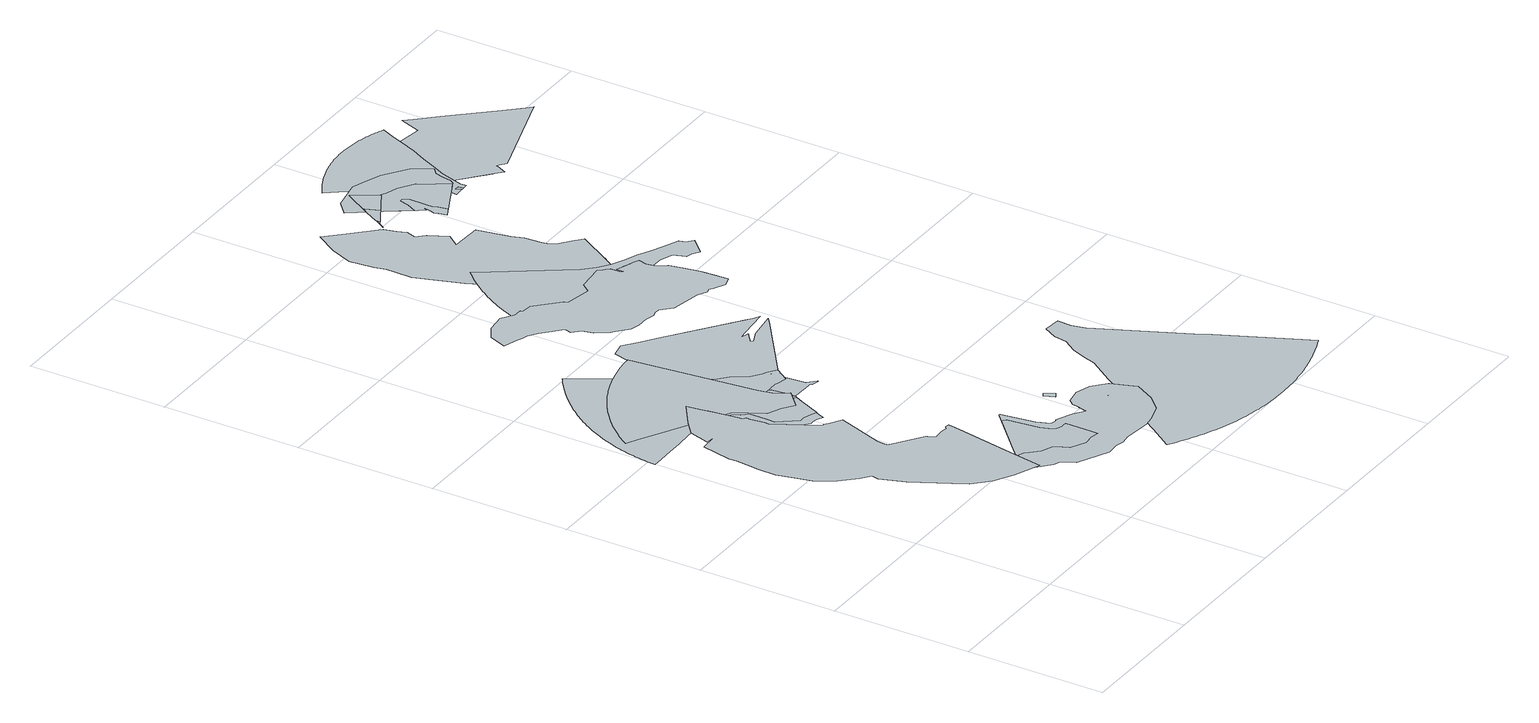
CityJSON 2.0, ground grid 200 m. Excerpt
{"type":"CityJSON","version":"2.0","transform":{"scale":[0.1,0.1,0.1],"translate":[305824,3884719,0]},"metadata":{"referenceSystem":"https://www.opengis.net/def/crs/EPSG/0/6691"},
"CityObjects":{
"object1":{"type":"GenericCityObject","attributes":{"name":"1","土砂災害警戒区域.区域区分":"1","土砂災害警戒区域.現象の種類":"1","土砂災害警戒区域.都道府県コード":"22","土砂災害警戒区域.区域番号":"103-Ⅰ-0654","土砂災害警戒区域.区域名":"宮原","土砂災害警戒区域.所在地":"沼津市上香貫獅子路","土砂災害警戒区域.告示日":"2006-12-26","土砂災害警戒区域.特別警戒未指定フラグ":"0"},"geometry":[{"type":"MultiSurface","lod":"0","boundaries":[[[0,1,2,3,4,5,6,7,8,9,10,11,12,13,14,15,16,17,18,19,20,21,22,23,24,25,26,27,28,29,30,31,32,33,34,35,36,37,38,39,40,41,42,43,44,45,46,47,48,49,50,51,52,53,54,55,56,57,58,59,60,61,62,63,64,65]]]}]},
"object2":{"type":"GenericCityObject","attributes":{"name":"1","土砂災害警戒区域.区域区分":"2","土砂災害警戒区域.現象の種類":"1","土砂災害警戒区域.都道府県コード":"22","土砂災害警戒区域.区域番号":"103-Ⅰ-0654","土砂災害警戒区域.区域名":"宮原","土砂災害警戒区域.所在地":"沼津市上香貫獅子路","土砂災害警戒区域.告示日":"2006-12-26","土砂災害警戒区域.特別警戒未指定フラグ":"0"},"geometry":[{"type":"MultiSurface","lod":"0","boundaries":[[[66,67,68,69,70,71,72,73,74,75,76,77,78,79,80,81,82,83,17,84,85,86,87,88,89,90,91,92,93,94,95,96,97,98,99,100,101,102,103,104,105,106,107,108,109,110,111,112,113,114,115,116,117,118,54,119,120,121,122,123,124,125,126,127,128,129]]]}]},
"object3":{"type":"GenericCityObject","attributes":{"name":"1","土砂災害警戒区域.区域区分":"1","土砂災害警戒区域.現象の種類":"2","土砂災害警戒区域.都道府県コード":"22","土砂災害警戒区域.区域番号":"203-Ⅰ-020","土砂災害警戒区域.区域名":"本郷沢左支川","土砂災害警戒区域.所在地":"沼津市南本郷町","土砂災害警戒区域.告示日":"2006-12-26","土砂災害警戒区域.特別警戒未指定フラグ":"0"},"geometry":[{"type":"MultiSurface","lod":"0","boundaries":[[[130,131,132,133,134,135,136,137,138,139,140,141,142,143,144,145,146,147,148,149,150,151,152,153,154,155,156,157,158,159,160,161,162,163,164,165,166,167,168,169,170,171,172,173,174,175,176,177,178,179,180,181,182,183,184,185,186,187,188,189,190,191,192,193,194,195,196,197,198]]]}]},
"object4":{"type":"GenericCityObject","attributes":{"name":"1","土砂災害警戒区域.区域区分":"1","土砂災害警戒区域.現象の種類":"2","土砂災害警戒区域.都道府県コード":"22","土砂災害警戒区域.区域番号":"203-Ⅰ-019","土砂災害警戒区域.区域名":"本郷沢右支川","土砂災害警戒区域.所在地":"沼津市本郷町","土砂災害警戒区域.告示日":"2006-12-26","土砂災害警戒区域.特別警戒未指定フラグ":"0"},"geometry":[{"type":"MultiSurface","lod":"0","boundaries":[[[199,200,201,202,203,204,205,206,207,208,209,210,211,212,213,214,215,216,217,218,219,220,221,222,223,224,225,226,227,228,229,230,231,232,233,234,235,236,237,238,239,240,241,242,243,244,245,246,247,248,249,250,251,252,253,254,255,256,257,258,259,260,261,262,263,264,265,266,267,268,269,270,271,272,273,274,275,276,277,278,279]]]}]},
"object5":{"type":"GenericCityObject","attributes":{"name":"1","土砂災害警戒区域.区域区分":"2","土砂災害警戒区域.現象の種類":"1","土砂災害警戒区域.都道府県コード":"22","土砂災害警戒区域.区域番号":"103-Ⅰ-3337","土砂災害警戒区域.区域名":"南本郷町","土砂災害警戒区域.所在地":"沼津市本郷町","土砂災害警戒区域.告示日":"2006-12-26","土砂災害警戒区域.特別警戒未指定フラグ":"0"},"geometry":[{"type":"MultiSurface","lod":"0","boundaries":[[[280,281,282,283,284,285,286,287,288,289,290,291,292,293,294,295,296,297,298,299,300]]]}]},
"object6":{"type":"GenericCityObject","attributes":{"name":"1","土砂災害警戒区域.区域区分":"1","土砂災害警戒区域.現象の種類":"1","土砂災害警戒区域.都道府県コード":"22","土砂災害警戒区域.区域番号":"103-Ⅰ-3337","土砂災害警戒区域.区域名":"南本郷町","土砂災害警戒区域.所在地":"沼津市本郷町","土砂災害警戒区域.告示日":"2006-12-26","土砂災害警戒区域.特別警戒未指定フラグ":"0"},"geometry":[{"type":"MultiSurface","lod":"0","boundaries":[[[301,302,303,304,299,305,306,307,308,309,310,311,312,313,314,315,316,289,317,318,319,320,321,322,323]]]}]},
"object7":{"type":"GenericCityObject","attributes":{"name":"1","土砂災害警戒区域.区域区分":"2","土砂災害警戒区域.現象の種類":"1","土砂災害警戒区域.都道府県コード":"22","土砂災害警戒区域.区域番号":"103-Ⅰ-0653","土砂災害警戒区域.区域名":"上香貫獅子路","土砂災害警戒区域.所在地":"沼津市下香貫","土砂災害警戒区域.告示日":"2008-03-28","土砂災害警戒区域.特別警戒未指定フラグ":"0"},"geometry":[{"type":"MultiSurface","lod":"0","boundaries":[[[324,325,326,327,328,329,330,331,332,333,334,335,336,337,338,339,340,341,342,343,344,345,346]]]}]},
"object8":{"type":"GenericCityObject","attributes":{"name":"1","土砂災害警戒区域.区域区分":"1","土砂災害警戒区域.現象の種類":"1","土砂災害警戒区域.都道府県コード":"22","土砂災害警戒区域.区域番号":"103-Ⅰ-3337","土砂災害警戒区域.区域名":"南本郷町","土砂災害警戒区域.所在地":"沼津市本郷町","土砂災害警戒区域.告示日":"2006-12-26","土砂災害警戒区域.特別警戒未指定フラグ":"0"},"geometry":[{"type":"MultiSurface","lod":"0","boundaries":[[[347,348,349,350,351,352,353,354,355,356,357,358,359,360,361,362,363,364,365,366,367,368,369,370,371,372]]]}]},
"object9":{"type":"GenericCityObject","attributes":{"name":"1","土砂災害警戒区域.区域区分":"2","土砂災害警戒区域.現象の種類":"1","土砂災害警戒区域.都道府県コード":"22","土砂災害警戒区域.区域番号":"103-Ⅰ-3337","土砂災害警戒区域.区域名":"南本郷町","土砂災害警戒区域.所在地":"沼津市本郷町","土砂災害警戒区域.告示日":"2006-12-26","土砂災害警戒区域.特別警戒未指定フラグ":"0"},"geometry":[{"type":"MultiSurface","lod":"0","boundaries":[[[373,374,353,375,376,377,378,379,364,380,381,382,383,384]]]}]},
"object10":{"type":"GenericCityObject","attributes":{"name":"1","土砂災害警戒区域.区域区分":"1","土砂災害警戒区域.現象の種類":"1","土砂災害警戒区域.都道府県コード":"22","土砂災害警戒区域.区域番号":"103-Ⅰ-0653","土砂災害警戒区域.区域名":"上香貫獅子路","土砂災害警戒区域.所在地":"沼津市下香貫","土砂災害警戒区域.告示日":"2008-03-28","土砂災害警戒区域.特別警戒未指定フラグ":"0"},"geometry":[{"type":"MultiSurface","lod":"0","boundaries":[[[385,386,387,388,389,390,391,392,393,394,395,396,397,398,399,400,401,402,403,404,405,406,407,408,409,410,411,412,413,414,415,416,417,418,419,420,421,422,344,345,423]]]}]},
"object11":{"type":"GenericCityObject","attributes":{"name":"1","土砂災害警戒区域.区域区分":"2","土砂災害警戒区域.現象の種類":"1","土砂災害警戒区域.都道府県コード":"22","土砂災害警戒区域.区域番号":"203-Ⅰ-019","土砂災害警戒区域.区域名":"本郷沢右支川","土砂災害警戒区域.所在地":"沼津市本郷町","土砂災害警戒区域.告示日":"2006-12-26","土砂災害警戒区域.特別警戒未指定フラグ":"0"},"geometry":[{"type":"MultiSurface","lod":"0","boundaries":[[[424,425,426,427,428]]]}]},
"object12":{"type":"GenericCityObject","attributes":{"name":"1","土砂災害警戒区域.区域区分":"1","土砂災害警戒区域.現象の種類":"1","土砂災害警戒区域.都道府県コード":"22","土砂災害警戒区域.区域番号":"103-Ⅰ-3337","土砂災害警戒区域.区域名":"南本郷町","土砂災害警戒区域.所在地":"沼津市本郷町","土砂災害警戒区域.告示日":"2006-12-26","土砂災害警戒区域.特別警戒未指定フラグ":"0"},"geometry":[{"type":"MultiSurface","lod":"0","boundaries":[[[429,430,431,432,433,434,435,436,437,438,439,440,441,442,443,444,445,446,447,448,449,450,451,452,453,454,455,456,457,458,459,460,461,462,463]]]}]},
"object13":{"type":"GenericCityObject","attributes":{"name":"1","土砂災害警戒区域.区域区分":"2","土砂災害警戒区域.現象の種類":"1","土砂災害警戒区域.都道府県コード":"22","土砂災害警戒区域.区域番号":"103-Ⅰ-0653","土砂災害警戒区域.区域名":"上香貫獅子路","土砂災害警戒区域.所在地":"沼津市下香貫","土砂災害警戒区域.告示日":"2008-03-28","土砂災害警戒区域.特別警戒未指定フラグ":"0"},"geometry":[{"type":"MultiSurface","lod":"0","boundaries":[[[464,465,466,467,468,469,470,471,472,473,474,475,476,477,406,478]]]}]},
"object14":{"type":"GenericCityObject","attributes":{"name":"1","土砂災害警戒区域.区域区分":"2","土砂災害警戒区域.現象の種類":"1","土砂災害警戒区域.都道府県コード":"22","土砂災害警戒区域.区域番号":"203-Ⅰ-040","土砂災害警戒区域.区域名":"八重沢D","土砂災害警戒区域.所在地":"沼津市下香貫","土砂災害警戒区域.告示日":"2008-03-28","土砂災害警戒区域.特別警戒未指定フラグ":"0"},"geometry":[{"type":"MultiSurface","lod":"0","boundaries":[[[479,480,481,482,483]]]}]},
"object15":{"type":"GenericCityObject","attributes":{"name":"1","土砂災害警戒区域.区域区分":"2","土砂災害警戒区域.現象の種類":"1","土砂災害警戒区域.都道府県コード":"22","土砂災害警戒区域.区域番号":"103-Ⅰ-3337","土砂災害警戒区域.区域名":"南本郷町","土砂災害警戒区域.所在地":"沼津市本郷町","土砂災害警戒区域.告示日":"2006-12-26","土砂災害警戒区域.特別警戒未指定フラグ":"0"},"geometry":[{"type":"MultiSurface","lod":"0","boundaries":[[[484,485,486,487,488,489,436,490,491,492,493,494,495,496,497,498,499,452,500,501,502,503,504,505,506]]]}]},
"object16":{"type":"GenericCityObject","attributes":{"name":"1","土砂災害警戒区域.区域区分":"1","土砂災害警戒区域.現象の種類":"1","土砂災害警戒区域.都道府県コード":"22","土砂災害警戒区域.区域番号":"103-Ⅰ-0655","土砂災害警戒区域.区域名":"東本郷町","土砂災害警戒区域.所在地":"沼津市本郷町","土砂災害警戒区域.告示日":"2006-12-26","土砂災害警戒区域.特別警戒未指定フラグ":"0"},"geometry":[{"type":"MultiSurface","lod":"0","boundaries":[[[507,508,509,510,511,512,513,514,515,516,517,518,519,520,521,522,523,524,525,526,527,528,529,530,531,532,533,534,535,536,537,538,539,540,541,542,543,544,545,546,547,548,549,550,551,552,553,554,555,556,557,558,559,560,561,562,563,564,565,566,567,568]]]}]},
"object17":{"type":"GenericCityObject","attributes":{"name":"1","土砂災害警戒区域.区域区分":"2","土砂災害警戒区域.現象の種類":"1","土砂災害警戒区域.都道府県コード":"22","土砂災害警戒区域.区域番号":"103-Ⅰ-0655","土砂災害警戒区域.区域名":"東本郷町","土砂災害警戒区域.所在地":"沼津市本郷町","土砂災害警戒区域.告示日":"2006-12-26","土砂災害警戒区域.特別警戒未指定フラグ":"0"},"geometry":[{"type":"MultiSurface","lod":"0","boundaries":[[[519,569,570,571,572,573,574,575,576,577,578,579,580,581,582,583,584,585,586,587,588,589,585,584,590,591,592,593,594,595,596,597,598,599,600,601,602,550,551,552,553,603,604,605,606,558,607,608,609,610,611,612,613,614,615,616,617,618,619,620,621,622,623,624,625,626,627,628,629,630,631,632]]]}]},
"object18":{"type":"GenericCityObject","attributes":{"name":"1","土砂災害警戒区域.区域区分":"1","土砂災害警戒区域.現象の種類":"2","土砂災害警戒区域.都道府県コード":"22","土砂災害警戒区域.区域番号":"203-Ⅰ-039","土砂災害警戒区域.区域名":"八重沢C","土砂災害警戒区域.所在地":"沼津市下香貫","土砂災害警戒区域.告示日":"2008-03-28","土砂災害警戒区域.特別警戒未指定フラグ":"0"},"geometry":[{"type":"MultiSurface","lod":"0","boundaries":[[[633,634,635,636,637,638,639,640,641,642,643,644,645,646,647,648,649,650,651,652,653,654,655,656,657,658,659,660,661,662,663,664,665,666,667,668,669,670,671,672,673,674,675,676,677,678,679,680,681,682,683,684,685,686,687,688,689,690,691,692,693,694,695,696,697,698,699,700,701,702,703,704,705,706,707,708,709,710,711,712,713,714,715,716,717,718,719,720,721,722]]]}]},
"object19":{"type":"GenericCityObject","attributes":{"name":"1","土砂災害警戒区域.区域区分":"1","土砂災害警戒区域.現象の種類":"2","土砂災害警戒区域.都道府県コード":"22","土砂災害警戒区域.区域番号":"203-Ⅰ-018","土砂災害警戒区域.区域名":"久保沢","土砂災害警戒区域.所在地":"沼津市本郷町","土砂災害警戒区域.告示日":"2006-12-26","土砂災害警戒区域.特別警戒未指定フラグ":"0"},"geometry":[{"type":"MultiSurface","lod":"0","boundaries":[[[723,724,725,726,727,728,729,730,731,732,733,734,735,736,737,738,739,740,741,742,743,744,745,746,747,748,749,750,751,752,753,754,755,756,757,758,759,760,761,762,763,764,765,766,767,768,769,770,771,772,773,774,775,776,777,778,779,780,781,782,783,784]]]}]},
"object20":{"type":"GenericCityObject","attributes":{"name":"1","土砂災害警戒区域.区域区分":"1","土砂災害警戒区域.現象の種類":"1","土砂災害警戒区域.都道府県コード":"22","土砂災害警戒区域.区域番号":"103-Ⅰ-0656","土砂災害警戒区域.区域名":"東本郷町大洞","土砂災害警戒区域.所在地":"沼津市上香貫大洞","土砂災害警戒区域.告示日":"2006-12-26","土砂災害警戒区域.特別警戒未指定フラグ":"0"},"geometry":[{"type":"MultiSurface","lod":"0","boundaries":[[[785,786,787,788,789,790,791,792,793,794,795,796,797,798,799,800,801,802,803,804,805,806,807,808,809,810,811,812,813,814,815,816,817,818,819,820,821]]]}]},
"object21":{"type":"GenericCityObject","attributes":{"name":"1","土砂災害警戒区域.区域区分":"2","土砂災害警戒区域.現象の種類":"1","土砂災害警戒区域.都道府県コード":"22","土砂災害警戒区域.区域番号":"103-Ⅰ-0656","土砂災害警戒区域.区域名":"東本郷町大洞","土砂災害警戒区域.所在地":"沼津市上香貫大洞","土砂災害警戒区域.告示日":"2006-12-26","土砂災害警戒区域.特別警戒未指定フラグ":"0"},"geometry":[{"type":"MultiSurface","lod":"0","boundaries":[[[822,823,824,825,826,827,828,829,830,831,832,833,834,798,835,836,837,838,839,840,841,842,843,844,845,846,847,848,849,850,817,851,852,853]]]}]},
"object22":{"type":"GenericCityObject","attributes":{"name":"1","土砂災害警戒区域.区域区分":"2","土砂災害警戒区域.現象の種類":"1","土砂災害警戒区域.都道府県コード":"22","土砂災害警戒区域.区域番号":"103-Ⅰ-0657","土砂災害警戒区域.区域名":"中原","土砂災害警戒区域.所在地":"沼津市上香貫無間洞","土砂災害警戒区域.告示日":"2006-12-26","土砂災害警戒区域.特別警戒未指定フラグ":"0"},"geometry":[{"type":"MultiSurface","lod":"0","boundaries":[[[854,855,856,857,858,859]]]}]},
"object23":{"type":"GenericCityObject","attributes":{"name":"1","土砂災害警戒区域.区域区分":"1","土砂災害警戒区域.現象の種類":"1","土砂災害警戒区域.都道府県コード":"22","土砂災害警戒区域.区域番号":"103-Ⅰ-0657","土砂災害警戒区域.区域名":"中原","土砂災害警戒区域.所在地":"沼津市上香貫無間洞","土砂災害警戒区域.告示日":"2006-12-26","土砂災害警戒区域.特別警戒未指定フラグ":"0"},"geometry":[{"type":"MultiSurface","lod":"0","boundaries":[[[860,854,861,862,857,863,864,865]]]}]},
"object24":{"type":"GenericCityObject","attributes":{"name":"1","土砂災害警戒区域.区域区分":"2","土砂災害警戒区域.現象の種類":"1","土砂災害警戒区域.都道府県コード":"22","土砂災害警戒区域.区域番号":"103-Ⅰ-0657","土砂災害警戒区域.区域名":"中原","土砂災害警戒区域.所在地":"沼津市上香貫無間洞","土砂災害警戒区域.告示日":"2006-12-26","土砂災害警戒区域.特別警戒未指定フラグ":"0"},"geometry":[{"type":"MultiSurface","lod":"0","boundaries":[[[866,867,868,869,870,871,872,873,874,875,876,877,878,879,880,881,882,883,884,885]]]}]},
"object25":{"type":"GenericCityObject","attributes":{"name":"1","土砂災害警戒区域.区域区分":"1","土砂災害警戒区域.現象の種類":"1","土砂災害警戒区域.都道府県コード":"22","土砂災害警戒区域.区域番号":"103-Ⅰ-0657","土砂災害警戒区域.区域名":"中原","土砂災害警戒区域.所在地":"沼津市上香貫無間洞","土砂災害警戒区域.告示日":"2006-12-26","土砂災害警戒区域.特別警戒未指定フラグ":"0"},"geometry":[{"type":"MultiSurface","lod":"0","boundaries":[[[886,887,888,889,890,891,892,893,894,895,896,897,866,898,899,900,901,902,903,904,905,876]]]}]},
"object26":{"type":"GenericCityObject","attributes":{"name":"1","土砂災害警戒区域.区域区分":"2","土砂災害警戒区域.現象の種類":"1","土砂災害警戒区域.都道府県コード":"22","土砂災害警戒区域.区域番号":"203-Ⅰ-017","土砂災害警戒区域.区域名":"黒瀬沢","土砂災害警戒区域.所在地":"沼津市中原町","土砂災害警戒区域.告示日":"2006-12-26","土砂災害警戒区域.特別警戒未指定フラグ":"0"},"geometry":[{"type":"MultiSurface","lod":"0","boundaries":[[[906,907,908,909,910]]]}]},
"object27":{"type":"GenericCityObject","attributes":{"name":"1","土砂災害警戒区域.区域区分":"1","土砂災害警戒区域.現象の種類":"2","土砂災害警戒区域.都道府県コード":"22","土砂災害警戒区域.区域番号":"203-Ⅰ-017","土砂災害警戒区域.区域名":"黒瀬沢","土砂災害警戒区域.所在地":"沼津市中原町","土砂災害警戒区域.告示日":"2006-12-26","土砂災害警戒区域.特別警戒未指定フラグ":"0"},"geometry":[{"type":"MultiSurface","lod":"0","boundaries":[[[911,912,913,914,915,916,917,918,919,920,921,922,923,924,925,926,927,928,929,930,931,932,933,934,935,936,937,938,939,940,941,942,943,944,945,946,947,948,949,950,951,952,953,954,955,956,957,958,959,960,961,962,963,964,965,966,967,968,969,970,971,972,973,974,975,976,977,978,979,980,981,982,983,984,985,986,987,988,989,990]]]}]},
"object28":{"type":"GenericCityObject","attributes":{"name":"1","土砂災害警戒区域.区域区分":"1","土砂災害警戒区域.現象の種類":"1","土砂災害警戒区域.都道府県コード":"22","土砂災害警戒区域.区域番号":"103-Ⅰ-0657","土砂災害警戒区域.区域名":"中原","土砂災害警戒区域.所在地":"沼津市上香貫無間洞","土砂災害警戒区域.告示日":"2006-12-26","土砂災害警戒区域.特別警戒未指定フラグ":"0"},"geometry":[{"type":"MultiSurface","lod":"0","boundaries":[[[991,992,993,994,995,996,997,998,999,1000,1001,1002,1003,1004,1005,1006,1007,1008,1009,1010,1011,1012,1013,1014,1015,1016,1017]]]}]},
"object29":{"type":"GenericCityObject","attributes":{"name":"1","土砂災害警戒区域.区域区分":"2","土砂災害警戒区域.現象の種類":"1","土砂災害警戒区域.都道府県コード":"22","土砂災害警戒区域.区域番号":"103-Ⅰ-0657","土砂災害警戒区域.区域名":"中原","土砂災害警戒区域.所在地":"沼津市上香貫無間洞","土砂災害警戒区域.告示日":"2006-12-26","土砂災害警戒区域.特別警戒未指定フラグ":"0"},"geometry":[{"type":"MultiSurface","lod":"0","boundaries":[[[997,1018,1019,1020,1021,1022,1023,1024,1025,1026,1027,1028,1029,1030,1009,1010,1031,1032,1033,1034,1035,1036,1037,1038,1039,1040,1041,1042,1043]]]}]}
},
"vertices":[
[582,4437,0],[635,4192,0],[691,3951,0],[852,3687,0],[1061,3475,0],[1195,3372,0],[1174,3270,0],[1299,2916,0],[1380,2751,0],[1473,2572,0],[1566,2399,0],[1672,2204,0],[1888,1994,0],[2152,1832,0],[2338,1766,0],[2531,1684,0],[2570,1892,0],[2622,2175,0],[2795,3113,0],[2813,3212,0],[2759,3212,0],[2745,3211,0],[2706,3182,0],[2688,3194,0],[2627,3204,0],[2485,3191,0],[2433,3247,0],[2389,3305,0],[2409,3300,0],[2420,3294,0],[2421,3297,0],[2403,3306,0],[1975,3612,0],[1969,3685,0],[1985,3786,0],[2213,4432,0],[2048,4531,0],[2024,4549,0],[2018,4554,0],[1992,4575,0],[1973,4561,0],[1962,4568,0],[1973,4571,0],[1977,4566,0],[1980,4573,0],[1966,4587,0],[1643,5193,0],[1644,5259,0],[1621,5451,0],[1618,5512,0],[1613,5514,0],[1603,5520,0],[1579,5544,0],[1574,5589,0],[1531,5925,0],[1509,6097,0],[1480,6321,0],[1128,6080,0],[934,5917,0],[836,5619,0],[983,5600,0],[711,5585,0],[619,5159,0],[620,5044,0],[609,4884,0],[587,4698,0],
[1007,4272,0],[1045,4093,0],[1150,3926,0],[1324,3753,0],[1493,3612,0],[1623,3597,0],[1631,3542,0],[1610,3506,0],[1555,3297,0],[1646,3079,0],[1723,2925,0],[1812,2751,0],[1904,2574,0],[1977,2432,0],[2119,2297,0],[2317,2176,0],[2501,2111,0],[2601,2060,0],[2784,3053,0],[2726,3056,0],[2692,3063,0],[2636,3044,0],[2598,3069,0],[2505,3112,0],[2358,3118,0],[2295,3201,0],[2242,3299,0],[2283,3370,0],[2206,3410,0],[2198,3410,0],[2003,3511,0],[1980,3510,0],[1834,3580,0],[1826,3663,0],[1841,3746,0],[2117,4301,0],[1956,4395,0],[1907,4438,0],[1904,4444,0],[1863,4482,0],[1861,4490,0],[1835,4534,0],[1821,4581,0],[1822,4634,0],[1868,4690,0],[1829,4731,0],[1827,4733,0],[1484,5242,0],[1491,5305,0],[1485,5514,0],[1504,5623,0],[1550,5655,0],[1563,5673,0],[1519,6015,0],[1340,5869,0],[1236,5767,0],[1211,5599,0],[1233,5421,0],[1028,5359,0],[1004,5162,0],[1003,5032,0],[988,4848,0],[967,4669,0],[961,4474,0],
[640,6292,0],[842,6180,0],[1044,6068,0],[1246,5956,0],[1448,5844,0],[1650,5732,0],[1746,5556,0],[1860,5345,0],[2060,5258,0],[2220,5134,0],[2458,5356,0],[2343,5523,0],[2291,5748,0],[2104,7569,0],[2078,7567,0],[2058,7564,0],[2046,7568,0],[2045,7568,0],[2004,7563,0],[1962,7558,0],[1921,7552,0],[1880,7546,0],[1838,7539,0],[1797,7531,0],[1757,7522,0],[1716,7512,0],[1675,7502,0],[1635,7491,0],[1595,7480,0],[1555,7468,0],[1515,7455,0],[1476,7441,0],[1437,7427,0],[1398,7412,0],[1359,7396,0],[1321,7380,0],[1283,7363,0],[1245,7345,0],[1207,7327,0],[1170,7308,0],[1133,7288,0],[1128,7285,0],[963,7186,0],[954,7180,0],[920,7157,0],[886,7133,0],[852,7108,0],[819,7083,0],[786,7057,0],[753,7031,0],[721,7004,0],[690,6977,0],[659,6949,0],[628,6920,0],[598,6891,0],[569,6862,0],[540,6832,0],[512,6801,0],[484,6770,0],[456,6739,0],[429,6707,0],[403,6674,0],[378,6641,0],[352,6608,0],[328,6574,0],[304,6540,0],[281,6505,0],[274,6495,0],[438,6404,0],
[390,5899,0],[616,5901,0],[859,5911,0],[1093,5917,0],[1319,5915,0],[1528,5886,0],[1696,5755,0],[1851,5628,0],[2080,5635,0],[2311,5639,0],[2542,5643,0],[2601,5627,0],[2731,5595,0],[2872,5802,0],[2746,5888,0],[2691,5913,0],[2528,6031,0],[2409,6230,0],[2256,6366,0],[2137,6564,0],[2018,6762,0],[1900,6960,0],[1781,7158,0],[1662,7356,0],[1543,7554,0],[1424,7752,0],[1305,7950,0],[1256,8032,0],[1251,8028,0],[1210,8001,0],[1170,7973,0],[1131,7944,0],[1092,7914,0],[1053,7884,0],[1015,7853,0],[978,7822,0],[941,7790,0],[905,7757,0],[869,7724,0],[834,7690,0],[799,7655,0],[765,7620,0],[732,7584,0],[699,7548,0],[667,7511,0],[636,7473,0],[605,7435,0],[575,7397,0],[546,7358,0],[517,7318,0],[489,7278,0],[462,7238,0],[435,7197,0],[409,7155,0],[384,7113,0],[360,7071,0],[336,7028,0],[313,6985,0],[291,6941,0],[270,6897,0],[249,6853,0],[229,6808,0],[210,6763,0],[192,6718,0],[175,6672,0],[158,6626,0],[142,6580,0],[127,6534,0],[113,6487,0],[99,6440,0],[87,6393,0],[75,6345,0],[64,6298,0],[54,6250,0],[45,6202,0],[36,6154,0],[29,6105,0],[22,6057,0],[16,6008,0],[5,5885,0],[160,5893,0],
[1604,5707,0],[1654,5610,0],[1734,5527,0],[1735,5280,0],[1722,5147,0],[1930,4885,0],[1996,4884,0],[2092,4863,0],[2203,4814,0],[2353,5124,0],[2402,5227,0],[2245,5323,0],[2084,5399,0],[1958,5476,0],[1984,5491,0],[1873,5618,0],[1829,5749,0],[1744,5838,0],[1588,6031,0],[1577,5934,0],[1556,5729,0],
[2042,5880,0],[1882,5942,0],[1618,6315,0],[1605,6196,0],[1548,5656,0],[1546,5642,0],[1493,5581,0],[1543,5505,0],[1614,5442,0],[1573,5196,0],[1601,5007,0],[1932,4726,0],[1986,4731,0],[2053,4718,0],[2137,4677,0],[2181,4767,0],[2412,5247,0],[2412,5254,0],[2424,5401,0],[2397,5605,0],[2306,5678,0],[2215,5754,0],[2042,5827,0],
[2712,2012,0],[2741,1968,0],[2860,1856,0],[3034,1783,0],[3047,1763,0],[3122,1583,0],[3344,1478,0],[3491,1499,0],[3613,1470,0],[3618,1585,0],[3621,1957,0],[3586,1953,0],[3525,1952,0],[3445,1985,0],[3409,2024,0],[3359,2189,0],[3306,2646,0],[3279,2665,0],[3264,2672,0],[3247,2682,0],[2669,2146,0],[2628,2109,0],[2582,2066,0],
[1803,5577,0],[1906,5446,0],[2027,5288,0],[2051,5274,0],[2178,5270,0],[2180,5271,0],[2454,5264,0],[2790,5255,0],[2792,5234,0],[2894,5211,0],[2898,5216,0],[2901,5220,0],[2903,5223,0],[2828,5288,0],[2793,5318,0],[2784,5320,0],[2783,5333,0],[2754,5647,0],[2740,5805,0],[2739,5818,0],[2641,5888,0],[2440,6007,0],[2336,6092,0],[2223,6148,0],[2008,6075,0],[1792,5589,0],
[2336,5354,0],[2345,5267,0],[2746,5257,0],[2763,5324,0],[2760,5335,0],[2758,5337,0],[2777,5399,0],[2745,5752,0],[2615,5800,0],[2444,5812,0],[2249,5759,0],[2152,5562,0],
[2464,1716,0],[2459,1711,0],[2646,1540,0],[2743,1507,0],[2843,1319,0],[3291,1097,0],[3477,1113,0],[3599,1086,0],[3739,1104,0],[3748,1096,0],[4131,1066,0],[4297,1089,0],[4556,1173,0],[4743,1368,0],[4900,1648,0],[4766,2011,0],[4577,2178,0],[4357,2247,0],[4154,2208,0],[4080,2127,0],[4061,2046,0],[4043,1966,0],[4026,1894,0],[4024,1885,0],[3873,2000,0],[3667,2098,0],[3622,2107,0],[3622,2095,0],[3588,2089,0],[3534,2106,0],[3522,2114,0],[3451,2308,0],[3383,2785,0],[3371,2791,0],[3366,2791,0],[3364,2790,0],[3357,2784,0],[3291,2722,0],[2302,1806,0],
[2826,5735,0],[2699,5804,0],[2650,5715,0],[2779,5666,0],[2799,5695,0],
[2243,5564,0],[2297,5590,0],[2296,5631,0],[2311,5678,0],[2453,5709,0],[2596,5693,0],[2728,5693,0],[2825,5764,0],[3851,6521,0],[3931,6580,0],[3519,6523,0],[3346,6444,0],[3315,6480,0],[3447,6588,0],[3459,6587,0],[3459,6596,0],[3459,6598,0],[3459,6605,0],[3426,6607,0],[3357,6635,0],[3471,6648,0],[3918,6695,0],[3837,6754,0],[2757,7536,0],[2585,7661,0],[2352,7829,0],[2144,7780,0],[2088,7565,0],[1896,7486,0],[1695,7071,0],[1632,6692,0],[1695,6415,0],[1756,6091,0],[1975,5881,0],[2040,5710,0],
[4116,1916,0],[4186,1873,0],[4221,1824,0],[4234,1791,0],[4234,1767,0],[4227,1757,0],[4418,1684,0],[4494,1611,0],[4557,1707,0],[4507,1860,0],[4409,1977,0],[4283,2035,0],[4144,2046,0],[4056,2023,0],[4036,1937,0],
[4069,2563,0],[4124,2410,0],[4202,2455,0],[4127,2596,0],[4098,2579,0],
[2076,6480,0],[2099,6265,0],[2295,6092,0],[2344,5946,0],[2587,5793,0],[2735,5698,0],[3793,6478,0],[3393,6410,0],[3220,6334,0],[3164,6421,0],[3292,6595,0],[3291,6616,0],[3286,6616,0],[3240,6747,0],[3338,6745,0],[3781,6795,0],[2665,7603,0],[2451,7545,0],[2428,7356,0],[2381,7279,0],[2164,7206,0],[2067,6969,0],[2017,6705,0],
[3344,8913,0],[2953,8978,0],[2933,9033,0],[2621,9343,0],[2464,9360,0],[2457,9391,0],[2335,9394,0],[2160,9512,0],[1877,9473,0],[1682,9352,0],[1587,9100,0],[1676,9071,0],[1801,9031,0],[1873,9008,0],[1969,8977,0],[1970,8980,0],[1987,8962,0],[2088,8899,0],[2188,8803,0],[2285,8715,0],[2349,8653,0],[2323,8557,0],[2426,8454,0],[2463,8297,0],[2586,8119,0],[2634,8083,0],[2675,8050,0],[2799,7943,0],[2934,7907,0],[3099,7904,0],[3237,7871,0],[3280,7891,0],[3316,7897,0],[3393,7894,0],[3537,7750,0],[3970,7665,0],[4107,7599,0],[4164,7614,0],[4223,7584,0],[4394,7500,0],[4528,7542,0],[4527,7563,0],[4523,7642,0],[4510,7942,0],[4469,8188,0],[4422,8376,0],[4377,8438,0],[4336,8498,0],[4308,8638,0],[4345,8760,0],[4251,8794,0],[4165,8825,0],[3998,8885,0],[4004,8759,0],[3988,8770,0],[3971,8802,0],[3973,8957,0],[3943,8976,0],[3920,9000,0],[3872,9050,0],[3840,9081,0],[3435,9037,0],
[1841,9018,0],[1895,9153,0],[1952,9168,0],[2007,9142,0],[2046,9087,0],[2164,9004,0],[2275,8901,0],[2402,8824,0],[2475,8746,0],[2471,8612,0],[2571,8485,0],[2611,8377,0],[2693,8238,0],[2742,8188,0],[2764,8141,0],[2833,8060,0],[2862,8133,0],[2837,8174,0],[2890,8245,0],[2889,8183,0],[2912,8134,0],[2939,8030,0],[3041,8033,0],[3177,8023,0],[3247,8063,0],[3312,8072,0],[3389,8063,0],[3539,7918,0],[3907,7815,0],[4049,7754,0],[4097,7766,0],[4155,7732,0],[4369,7661,0],[4520,7715,0],[4282,8578,0],[4200,8624,0],[4176,8690,0],[4203,8811,0],[4102,8848,0],[4101,8722,0],[4036,8729,0],[4024,8702,0],[3969,8712,0],[3638,8710,0],[3544,8542,0],[3509,8471,0],[3474,8467,0],[3390,8470,0],[3287,8542,0],[3047,8606,0],[2893,8433,0],[2893,8423,0],[2804,8513,0],[2734,8547,0],[2742,8679,0],[2685,8897,0],[2510,9074,0],[2357,9049,0],[2256,9127,0],[2143,9221,0],[2075,9332,0],[1928,9310,0],[1804,9241,0],[1746,9049,0],
[3890,531,0],[3940,500,0],[3991,469,0],[4042,440,0],[4094,411,0],[4147,383,0],[4200,356,0],[4253,330,0],[4307,305,0],[4361,281,0],[4416,258,0],[4471,236,0],[4526,215,0],[4582,194,0],[4638,175,0],[4695,157,0],[4751,139,0],[4808,123,0],[4866,108,0],[4923,94,0],[4981,80,0],[5039,68,0],[5098,57,0],[5156,47,0],[5215,37,0],[5273,29,0],[5332,22,0],[5391,16,0],[5451,11,0],[5510,7,0],[5569,4,0],[5628,2,0],[5688,1,0],[5747,1,0],[5806,2,0],[5866,4,0],[5925,7,0],[5984,11,0],[6043,17,0],[6102,23,0],[6161,30,0],[6220,38,0],[6279,48,0],[6337,58,0],[6395,69,0],[6453,82,0],[6511,95,0],[6569,110,0],[6626,125,0],[6683,142,0],[6740,159,0],[6796,177,0],[6852,197,0],[6908,217,0],[6963,238,0],[7018,261,0],[7073,284,0],[7100,296,0],[7010,486,0],[6912,694,0],[6813,903,0],[6714,1112,0],[6615,1321,0],[6516,1529,0],[6417,1738,0],[6318,1947,0],[6220,2156,0],[6121,2364,0],[6022,2573,0],[5923,2782,0],[5824,2991,0],[5788,3194,0],[5797,3393,0],[5548,3417,0],[5435,3223,0],[5401,3025,0],[5270,2835,0],[5188,2641,0],[5126,2445,0],[4995,2255,0],[4863,2065,0],[4732,1875,0],[4600,1685,0],[4469,1496,0],[4338,1306,0],[4206,1116,0],[4075,926,0],[3944,736,0],[3829,570,0],[3840,563,0],
[2475,8898,0],[2619,8736,0],[2740,8526,0],[2957,8515,0],[3187,8533,0],[3418,8550,0],[3648,8567,0],[3935,8571,0],[4127,8513,0],[4260,8539,0],[4491,8534,0],[4682,8462,0],[4741,8293,0],[4830,8270,0],[4935,8205,0],[5139,8412,0],[5048,8492,0],[5024,8581,0],[4812,8678,0],[4625,8756,0],[4449,8850,0],[4249,8920,0],[4069,9014,0],[3915,9123,0],[3764,9270,0],[3633,9461,0],[3503,9651,0],[3373,9842,0],[3242,10033,0],[3112,10224,0],[2982,10414,0],[2962,10443,0],[2934,10415,0],[2898,10377,0],[2863,10339,0],[2828,10301,0],[2794,10261,0],[2761,10221,0],[2728,10181,0],[2696,10140,0],[2665,10099,0],[2634,10057,0],[2605,10014,0],[2576,9971,0],[2547,9927,0],[2520,9883,0],[2493,9839,0],[2467,9794,0],[2442,9748,0],[2418,9704,0],[2339,9539,0],[2329,9515,0],[2308,9467,0],[2289,9419,0],[2270,9370,0],[2253,9321,0],[2236,9272,0],[2220,9223,0],[2205,9173,0],[2190,9123,0],[2177,9074,0],[2293,8982,0],
[2428,11554,0],[2471,11389,0],[2473,11276,0],[2470,11018,0],[2571,10686,0],[2687,10350,0],[2774,10168,0],[2884,9825,0],[3049,9626,0],[3065,9554,0],[3166,9156,0],[3597,8703,0],[3935,8793,0],[4194,9221,0],[4394,9552,0],[4445,9638,0],[4317,9744,0],[4176,9854,0],[4109,9959,0],[4082,10062,0],[4066,10309,0],[4008,10483,0],[3920,10945,0],[3464,10957,0],[3611,11147,0],[3477,11407,0],[3365,11516,0],[3419,11660,0],[3407,11667,0],[3359,11790,0],[3316,11960,0],[3245,12031,0],[3090,12188,0],[2979,12300,0],[2738,12543,0],[2534,12231,0],[2396,11906,0],
[2805,11632,0],[2858,11444,0],[2865,11274,0],[2854,11072,0],[2940,10811,0],[3044,10496,0],[3131,10304,0],[3221,10006,0],[3383,9812,0],[3433,9656,0],[3513,9323,0],[3742,9065,0],[4138,9128,0],[4359,9494,0],[4196,9620,0],[4051,9745,0],[3978,9881,0],[3944,10003,0],[3917,10253,0],[3854,10456,0],[3762,10888,0],[3313,10917,0],[3443,11132,0],[3314,11364,0],[3214,11494,0],[3268,11658,0],[3256,11714,0],[3228,11858,0],[3219,12058,0],[3022,12256,0],[2874,12043,0],[2776,11846,0],
[3628,12188,0],[3717,12240,0],[3633,12443,0],[3578,12351,0],[3468,12164,0],[3459,12091,0],
[3419,12068,0],[4061,12438,0],[3833,12781,0],[3442,12119,0],[3391,12033,0],[3361,11986,0],
[3708,12197,0],[3938,11875,0],[4017,12013,0],[4048,12150,0],[4093,12149,0],[4158,12085,0],[4146,11803,0],[4145,11725,0],[4167,11689,0],[4199,11523,0],[4658,11751,0],[4762,11803,0],[4655,11981,0],[4602,12059,0],[4526,12206,0],[4301,12345,0],[4138,12398,0],[4004,12463,0],[3789,12425,0],[3640,12292,0],
[4787,11815,0],[4824,11874,0],[4847,11988,0],[4884,12122,0],[4974,12198,0],[4935,12255,0],[4814,12460,0],[4483,12699,0],[4291,12774,0],[4043,12856,0],[3608,12765,0],[3417,12604,0],[3970,11832,0],[4028,11750,0],[4059,11814,0],[4037,11688,0],[4015,11624,0],[4026,11605,0],[4054,11451,0],[4144,11496,0],
[4752,11627,0],[4742,11706,0],[4687,11703,0],[4730,11626,0],[4738,11626,0],
[3971,12752,0],[4100,12588,0],[4228,12396,0],[4356,12204,0],[4484,12011,0],[4553,11815,0],[4575,11706,0],[4567,11616,0],[4826,11632,0],[4825,11722,0],[4854,11834,0],[4917,12039,0],[5019,12245,0],[5122,12452,0],[5225,12659,0],[5321,12893,0],[5415,13104,0],[5486,13264,0],[5483,13265,0],[5454,13278,0],[5425,13290,0],[5396,13302,0],[5367,13313,0],[5337,13324,0],[5307,13334,0],[5277,13344,0],[5247,13353,0],[5217,13361,0],[5187,13370,0],[5156,13377,0],[5126,13384,0],[5095,13391,0],[5064,13397,0],[5033,13402,0],[5002,13407,0],[4971,13411,0],[4940,13415,0],[4909,13418,0],[4877,13421,0],[4846,13423,0],[4815,13425,0],[4783,13426,0],[4752,13426,0],[4720,13426,0],[4689,13426,0],[4658,13425,0],[4626,13423,0],[4595,13421,0],[4564,13418,0],[4532,13415,0],[4501,13411,0],[4470,13406,0],[4439,13401,0],[4408,13396,0],[4377,13390,0],[4347,13383,0],[4316,13376,0],[4285,13369,0],[4255,13360,0],[4225,13352,0],[4195,13342,0],[4165,13333,0],[4135,13322,0],[4106,13312,0],[4077,13300,0],[4047,13289,0],[4019,13276,0],[3990,13263,0],[3961,13250,0],[3933,13236,0],[3905,13222,0],[3877,13207,0],[3850,13192,0],[3823,13176,0],[3796,13160,0],[3769,13143,0],[3743,13126,0],[3717,13109,0],[3713,13106,0],[3835,12939,0],
[4404,12145,0],[4406,12144,0],[4438,12127,0],[4509,12102,0],[4571,12050,0],[4619,12034,0],[4817,11867,0],[5302,11455,0],[5378,11391,0],[5442,11540,0],[5442,11570,0],[5451,11567,0],[5486,11545,0],[5573,11472,0],[6977,11929,0],[6978,11927,0],[6984,11932,0],[6915,12004,0],[6702,12227,0],[6157,12820,0],[5916,13082,0],[5818,13188,0],[5710,12885,0],[5336,12938,0],[5020,12849,0],[4719,12712,0],[4401,12280,0],
[5259,11492,0],[5316,11630,0],[5314,11836,0],[5326,11948,0],[5345,11910,0],[5386,11921,0],[5443,11912,0],[5467,11727,0],[5525,11708,0],[5577,11685,0],[5678,11615,0],[6869,12049,0],[6870,12052,0],[6084,12899,0],[6008,12622,0],[6023,12492,0],[5880,12490,0],[5726,12459,0],[5682,12473,0],[5598,12523,0],[5367,12557,0],[5148,12489,0],[4949,12407,0],[4764,12161,0],[4768,11984,0],[4727,11943,0]
]}
